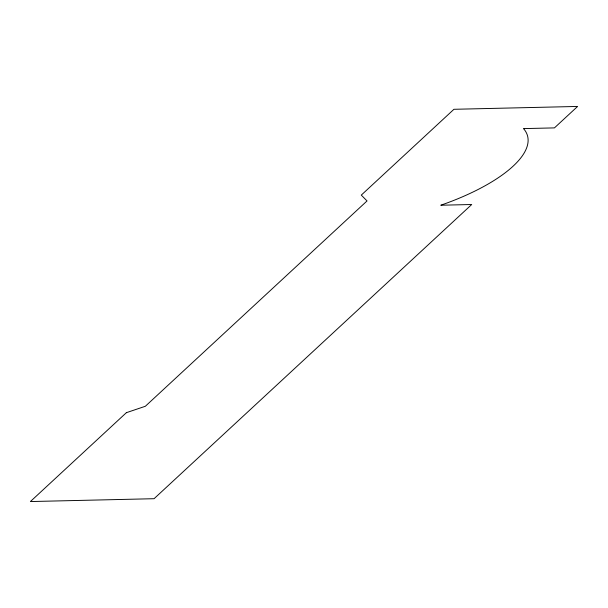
<?xml version="1.0" encoding="UTF-8"?>
<svg xmlns="http://www.w3.org/2000/svg" width="608" height="608" viewBox="0 0 608 608"><rect width="100%" height="100%" fill="white"/><g stroke="black" fill="none" stroke-linecap="round" stroke-linejoin="round"><path stroke-width="0.91" d="M126.358 412.688L30.4 501.554L154.067 498.704L471.717 204.508L440.8 205.223A130.743 46.428 -14.5 0 0 523.518 128.607L554.435 127.893L577.6 106.446L453.933 109.296L361.289 195.1L367.034 200.944L145.342 406.273L126.358 412.688"/></g></svg>
